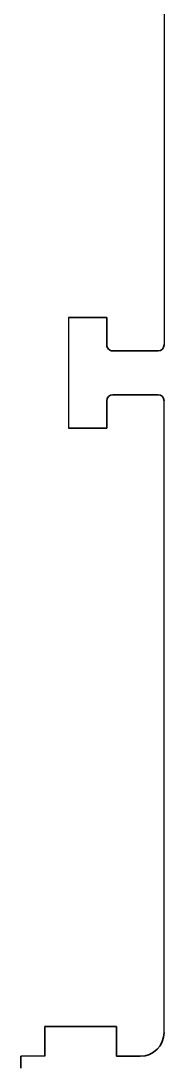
# Model space of a CAD drawing. Header units: millimetres. Extents: x 0 to 840, y -1485 to 297.
# Drawn here: x 185.506 to 186.106, y -420.265 to -415.895 of the extents above; entities that cross this region are included whole.
import ezdxf

# ---------------------------------------------------------------- set-up
doc = ezdxf.new("R2010")
doc.units = ezdxf.units.MM

# ---------------------------------------------------------------- blocks, each defined once
blk = doc.blocks.new('XT2_3M ABB')
at = {"layer": 'Defpoints', "color": 3}
for p, q in [((-1.365, 13), (1.365, 13)), ((4.25, 13), (1.5992, 13)), ((1.25, 12.6), (1.7142, 12.6)), ((4.35, 12.5), (4.35, 12.4))]:
    blk.add_line(p, q, dxfattribs=at)
at = {"layer": 'Defpoints', "color": 3, "lineweight": 35, "ltscale": 0.0475}
for p, q in [((1.39, 12.975), (1.39, 12.785)), ((1.5742, 12.975), (1.5742, 12.785))]:
    blk.add_line(p, q, dxfattribs=at)
at = {"layer": 'Defpoints', "color": 3, "lineweight": 35, "ltscale": 0.025}
for q in [(4.35, 12.9), (4.25, 12.8)]:
    blk.add_line((4.35, 12.8), q, dxfattribs=at)
at = {"layer": 'Defpoints', "color": 3, "lineweight": 35, "ltscale": 0.075}
blk.add_line((4.225, 12.5), (4.225, 12.8), dxfattribs=at)
at = {"layer": 'Defpoints', "color": 3, "lineweight": 35, "ltscale": 0.03125}
for p, q in [((4.225, 12.8), (4.35, 12.8)), ((4.225, 12.5), (4.35, 12.5))]:
    blk.add_line(p, q, dxfattribs=at)
at = {"layer": 'Defpoints', "color": 3, "lineweight": 35, "ltscale": 0.00625}
blk.add_line((4.225, 12.8), (4.25, 12.8), dxfattribs=at)
at = {"layer": 'Defpoints', "color": 3, "lineweight": 35, "ltscale": 0.02875}
for p, q in [((1.365, 12.76), (1.25, 12.76)), ((1.365, 12.76), (1.25, 12.76)), ((1.5992, 12.76), (1.7142, 12.76)), ((1.5992, 12.76), (1.7142, 12.76))]:
    blk.add_line(p, q, dxfattribs=at)
at = {"layer": 'Defpoints', "color": 3, "lineweight": 35, "ltscale": 0.04}
for p, q in [((1.25, 12.76), (1.25, 12.6)), ((1.7142, 12.76), (1.7142, 12.6))]:
    blk.add_line(p, q, dxfattribs=at)
at = {"layer": 'Defpoints', "color": 3, "lineweight": 35, "ltscale": 0.0125}
blk.add_line((4.4, 12.4), (4.35, 12.4), dxfattribs=at)
at = {"layer": 'Defpoints', "color": 3, "lineweight": 35}
for centre, radius, start, end in [((1.365, 12.975), 0.025, 0, 90), ((1.5992, 12.975), 0.025, 90, 180), ((4.25, 12.9), 0.1, 0, 90), ((4.25, 12.9), 0.1, 360, 90), ((1.365, 12.785), 0.025, 270, 0), ((1.365, 12.785), 0.025, 270, 0), ((1.5992, 12.785), 0.025, 180, 270), ((1.5992, 12.785), 0.025, 180, 270)]:
    blk.add_arc(centre, radius, start, end, dxfattribs=at)

msp = doc.modelspace()

# ---------------------------------------------------------------- block references
at = {"rotation": 270}
msp.add_blockref('XT2_3M ABB', (173.1057, -415.8901), dxfattribs=at)

doc.saveas('drawing.dxf')
